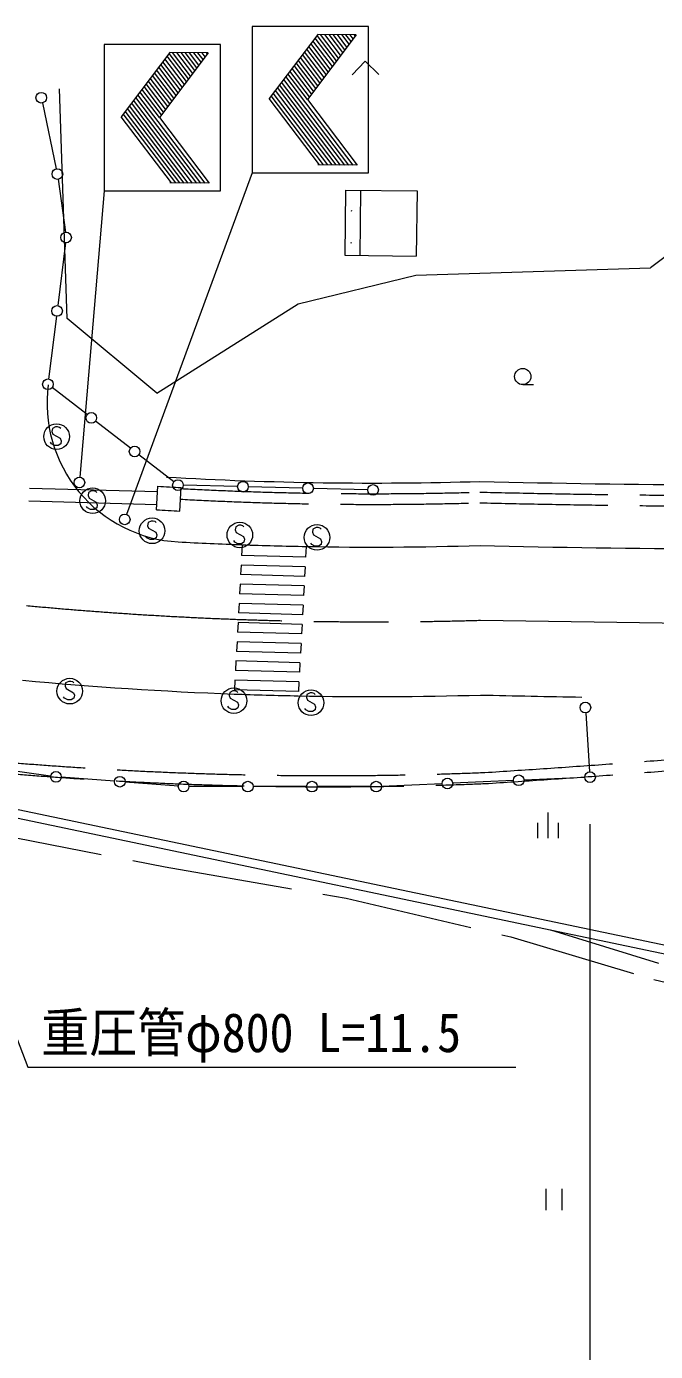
# Model space of a CAD drawing. Units: millimetres, scale not verified. Extents: x 40000 to 680000, y 20000 to 380000.
# Drawn here: x 99861 to 129348, y 255148 to 317197 of the extents above; entities that cross this region are included whole.
import ezdxf
from ezdxf.enums import TextEntityAlignment as Align

# ---------------------------------------------------------------- set-up
doc = ezdxf.new("R2010")
doc.units = ezdxf.units.MM
doc.header["$LTSCALE"] = 1000
doc.linetypes.add('CHAIN', pattern=[18.5, 12, -1.5, 3.5, -1.5])
doc.linetypes.add('DASHED', pattern=[7.5, 6, -1.5])
for name, color, linetype, lineweight in [('M-BGD', 7, 'Continuous', 13), ('M-BMK', 2, 'CHAIN', 13), ('M-STR-HTXT', 7, 'Continuous', 13), ('M-STR-STRC', 7, 'Continuous', 13)]:
    doc.layers.add(name, color=color, linetype=linetype, lineweight=lineweight)
doc.styles.add('ＭＳ 明朝', font='')
doc.styles.get('ＭＳ 明朝').set_extended_font_data('MS Mincho')

msp = doc.modelspace()

# ---------------------------------------------------------------- linework, layer by layer
at = {"layer": 'M-BGD'}
for p, q in [((115129, 314929), (115741, 315566)), ((116379, 314954), (115741, 315566)), ((101768, 303527), (101403, 314274)), ((100605, 313617), (101257, 310533)), ((101343, 310041), (101684, 307561)), ((114819, 309537), (114782, 306489)), ((114819, 309537), (118169, 309495)), ((115519, 309528), (115481, 306480)), ((118169, 309495), (118131, 306448)), ((115133, 308545), (115088, 308567)), ((131614, 307769), (129110, 305903)), ((101688, 307065), (101324, 304125)), ((115114, 307045), (115069, 307067)), ((114782, 306489), (118131, 306448)), ((112604, 304204), (118120, 305548)), ((118120, 305548), (129110, 305903)), ((105966, 300029), (112604, 304204)), ((101262, 303628), (100899, 300688)), ((105966, 300029), (101768, 303527)), ((123125, 300425), (123625, 300425)), ((102702, 299020), (101066, 300287)), ((104734, 297447), (103098, 298714)), ((101080, 298375), (101056, 298231)), ((101056, 298231), (101104, 298111)), ((101224, 298447), (101080, 298375)), ((101104, 298111), (101440, 297919)), ((101320, 298447), (101224, 298447)), ((101416, 298423), (101320, 298447)), ((101464, 298375), (101416, 298423)), ((101440, 297919), (101488, 297799)), ((101032, 297655), (100984, 297727)), ((101176, 297583), (101032, 297655)), ((101344, 297583), (101176, 297583)), ((101464, 297655), (101344, 297583)), ((101488, 297799), (101464, 297655)), ((106766, 295874), (105130, 297141)), ((102771, 295373), (102747, 295229)), ((102915, 295445), (102771, 295373)), ((103011, 295445), (102915, 295445)), ((103107, 295421), (103011, 295445)), ((103155, 295373), (103107, 295421)), ((105953, 294566), (106015, 295665)), ((107051, 294507), (107114, 295606)), ((109761, 295652), (107214, 295715)), ((112808, 295577), (110261, 295640)), ((115855, 295502), (113308, 295564)), ((102747, 295229), (102795, 295109)), ((102795, 295109), (103131, 294917)), ((103131, 294917), (103179, 294797)), ((103179, 294797), (103155, 294653)), ((102723, 294653), (102675, 294725)), ((102867, 294581), (102723, 294653)), ((103035, 294581), (102867, 294581)), ((103155, 294653), (103035, 294581)), ((105558, 293965), (105534, 293821)), ((105534, 293821), (105582, 293701)), ((105702, 294037), (105558, 293965)), ((105582, 293701), (105918, 293509)), ((105798, 294037), (105702, 294037)), ((105894, 294013), (105798, 294037)), ((105942, 293965), (105894, 294013)), ((105918, 293509), (105966, 293389)), ((109671, 293770), (109647, 293626)), ((109647, 293626), (109695, 293506)), ((109815, 293842), (109671, 293770)), ((109695, 293506), (110031, 293314)), ((109911, 293842), (109815, 293842)), ((110007, 293818), (109911, 293842)), ((110055, 293770), (110007, 293818)), ((113290, 293656), (113266, 293512)), ((113266, 293512), (113314, 293392)), ((113434, 293728), (113290, 293656)), ((113530, 293728), (113434, 293728)), ((113626, 293704), (113530, 293728)), ((113674, 293656), (113626, 293704)), ((105510, 293245), (105462, 293317)), ((105654, 293173), (105510, 293245)), ((105822, 293173), (105654, 293173)), ((105942, 293245), (105822, 293173)), ((105966, 293389), (105942, 293245)), ((109623, 293050), (109575, 293122)), ((109767, 292978), (109623, 293050)), ((109935, 292978), (109767, 292978)), ((110055, 293050), (109935, 292978)), ((110031, 293314), (110079, 293194)), ((110079, 293194), (110055, 293050)), ((113242, 292936), (113194, 293008)), ((113386, 292864), (113242, 292936)), ((113314, 293392), (113650, 293200)), ((113674, 292936), (113554, 292864)), ((113650, 293200), (113698, 293080)), ((113698, 293080), (113674, 292936)), ((113554, 292864), (113386, 292864)), ((101698, 286456), (101674, 286312)), ((101674, 286312), (101722, 286192)), ((101842, 286528), (101698, 286456)), ((101722, 286192), (102058, 286000)), ((101938, 286528), (101842, 286528)), ((102034, 286504), (101938, 286528)), ((102082, 286456), (102034, 286504)), ((109536, 286081), (109392, 286009)), ((109632, 286081), (109536, 286081)), ((109728, 286057), (109632, 286081)), ((109776, 286009), (109728, 286057)), ((101650, 285736), (101602, 285808)), ((101794, 285664), (101650, 285736)), ((101962, 285664), (101794, 285664)), ((102082, 285736), (101962, 285664)), ((102058, 286000), (102106, 285880)), ((102106, 285880), (102082, 285736)), ((109392, 286009), (109368, 285865)), ((109368, 285865), (109416, 285745)), ((109416, 285745), (109752, 285553)), ((109752, 285553), (109800, 285433)), ((109800, 285433), (109776, 285289)), ((113008, 285913), (112984, 285769)), ((112984, 285769), (113032, 285649)), ((113152, 285985), (113008, 285913)), ((113032, 285649), (113368, 285457)), ((113248, 285985), (113152, 285985)), ((113344, 285961), (113248, 285985)), ((113392, 285913), (113344, 285961)), ((113368, 285457), (113416, 285337)), ((109344, 285289), (109296, 285361)), ((109488, 285217), (109344, 285289)), ((109656, 285217), (109488, 285217)), ((109776, 285289), (109656, 285217)), ((112960, 285193), (112912, 285265)), ((113104, 285121), (112960, 285193)), ((113272, 285121), (113104, 285121)), ((113392, 285193), (113272, 285121)), ((113416, 285337), (113392, 285193)), ((126076, 285052), (126260, 282293)), ((100994, 282091), (98532, 282430)), ((130195, 274081), (93052, 281859)), ((103986, 281849), (101491, 282038)), ((106980, 281622), (104485, 281811)), ((119343, 281736), (116500, 281610)), ((122685, 281885), (119842, 281759)), ((126027, 282033), (123184, 281907)), ((130521, 273604), (92970, 281467)), ((109986, 281602), (107479, 281603)), ((112993, 281601), (110486, 281602)), ((116001, 281600), (113493, 281601)), ((123818, 279902), (123818, 279182)), ((124298, 280382), (124298, 279182)), ((124778, 279902), (124778, 279182)), ((129507, 273310), (124439, 274878)), ((124207, 262763), (124207, 261763)), ((124967, 261763), (124967, 262763))]:
    msp.add_line(p, q, dxfattribs=at)
at = {"layer": 'M-BGD', "linetype": 'DASHED'}
for p, q in [((106001, 295404), (96116, 295665)), ((105966, 294804), (96083, 295066)), ((97479, 279565), (106368, 277837)), ((106368, 277837), (114846, 276379)), ((114846, 276379), (122570, 274561)), ((122570, 274561), (129265, 272573)), ((129265, 272573), (142285, 269412))]:
    msp.add_line(p, q, dxfattribs=at)
at = {"layer": 'M-BGD'}
for centre, radius in [((100554, 313861), 250), ((101309, 310289), 250), ((101718, 307314), 250), ((101293, 303877), 250), ((123125, 300805), 380), ((100868, 300440), 250), ((100868, 300440), 250), ((102900, 298867), 250), ((101272, 297991), 600), ((104932, 297294), 250), ((102963, 294989), 600), ((106964, 295721), 250), ((106964, 295721), 250), ((110011, 295646), 250), ((113058, 295571), 250), ((116105, 295495), 250), ((105750, 293581), 600), ((109863, 293386), 600), ((113482, 293272), 600), ((101890, 286072), 600), ((109584, 285625), 600), ((113200, 285529), 600), ((126060, 285302), 250), ((101242, 282056), 250), ((104235, 281830), 250), ((107229, 281603), 250), ((107229, 281603), 250), ((110236, 281602), 250), ((113243, 281601), 250), ((116251, 281599), 250), ((119593, 281748), 250), ((122935, 281896), 250), ((126277, 282044), 250)]:
    msp.add_circle(centre, radius, dxfattribs=at)
for centre, radius, start, end in [((107326, 299553), 6500, 172.35931, 266.92181), ((116102, 462742), 166924, 266.67487, 271.71991), ((115516, 462769), 167374, 266.74597, 267.1225), ((135276, 886938), 591215, 268.6272, 269.67688), ((115516, 462769), 168474, 266.74597, 267.12012), ((116102, 462742), 169924, 266.92181, 267.93329), ((116102, 462742), 169924, 267.93329, 268.94531), ((116102, 462742), 169924, 268.94531, 271.69251), ((135276, 886938), 594215, 268.63501, 269.68658), ((116102, 462742), 176924, 264.67017, 267.89337), ((116102, 462742), 176924, 267.89337, 268.86517), ((116102, 462742), 176924, 268.86517, 271.63464), ((135308, 888833), 603109, 268.65472, 269.10571)]:
    msp.add_arc(centre, radius, start, end, dxfattribs=at)
at = {"layer": 'M-BGD', "linetype": 'DASHED'}
for centre, radius, start, end in [((116102, 462742), 167424, 266.92181, 271.71533), ((135276, 886938), 591715, 268.62848, 269.67688), ((116102, 462742), 167924, 266.92126, 271.71069), ((135276, 886938), 592215, 268.62982, 269.67889), ((114016, 462433), 180318, 264.46948, 272.32861), ((81228, 914470), 633478, 273.63061, 274.62976), ((114016, 462433), 180838, 264.46857, 272.32544), ((81228, 914470), 633998, 273.62866, 274.62976)]:
    msp.add_arc(centre, radius, start, end, dxfattribs=at)
at = {"layer": 'M-BMK'}
msp.add_line((121140, 289391), (132034, 289232), dxfattribs=at)
msp.add_arc((116103, 462742), 173424, 264.62622, 271.66461, dxfattribs=at)
at = {"layer": 'M-STR-HTXT'}
for p, q in [((93803, 284351), (99930, 268468)), ((126277, 233388), (126277, 279839)), ((99930, 268468), (122805, 268468))]:
    msp.add_line(p, q, dxfattribs=at)
at = {"layer": 'M-STR-STRC'}
for p, q in [((110434, 317197), (110434, 310348)), ((115887, 317197), (110434, 317197)), ((115887, 310348), (115887, 317197)), ((113520, 316827), (111233, 313819)), ((115313, 316807), (113028, 313779)), ((114199, 315331), (113290, 316524)), ((114297, 315460), (113388, 316653)), ((114394, 315590), (113486, 316782)), ((115313, 316807), (113520, 316827)), ((114492, 315719), (113649, 316826)), ((114589, 315848), (113847, 316823)), ((114687, 315978), (114044, 316821)), ((114785, 316107), (114242, 316819)), ((114882, 316236), (114440, 316817)), ((114980, 316366), (114638, 316815)), ((115077, 316495), (114836, 316812)), ((115175, 316624), (115033, 316810)), ((115273, 316753), (115231, 316808)), ((103497, 316351), (103497, 309502)), ((108950, 316351), (103497, 316351)), ((106583, 315981), (104296, 312973)), ((108376, 315961), (106091, 312933)), ((107457, 314744), (106549, 315936)), ((108376, 315961), (106583, 315981)), ((107555, 314873), (106712, 315980)), ((107652, 315002), (106910, 315977)), ((107750, 315132), (107107, 315975)), ((107847, 315261), (107305, 315973)), ((107945, 315390), (107503, 315971)), ((108043, 315520), (107701, 315969)), ((108140, 315649), (107898, 315966)), ((108238, 315778), (108096, 315964)), ((108335, 315907), (108294, 315962)), ((108950, 309502), (108950, 316351)), ((113711, 314684), (112800, 315880)), ((113809, 314814), (112898, 316009)), ((113906, 314943), (112996, 316138)), ((114004, 315072), (113094, 316267)), ((114102, 315202), (113192, 316396)), ((106969, 314097), (106059, 315292)), ((107067, 314226), (106157, 315421)), ((107164, 314356), (106255, 315550)), ((107262, 314485), (106353, 315678)), ((107360, 314614), (106451, 315807)), ((113223, 314038), (112310, 315236)), ((113321, 314167), (112408, 315365)), ((113418, 314296), (112506, 315494)), ((113516, 314426), (112604, 315622)), ((113614, 314555), (112702, 315751)), ((106481, 313450), (105569, 314648)), ((106579, 313580), (105667, 314776)), ((106676, 313709), (105765, 314905)), ((106774, 313838), (105863, 315034)), ((106872, 313968), (105961, 315163)), ((114778, 310709), (111821, 314592)), ((114975, 310708), (111919, 314721)), ((115173, 310707), (112017, 314849)), ((113028, 313779), (112115, 314978)), ((113126, 313909), (112213, 315107)), ((108235, 309861), (105079, 314003)), ((106091, 312933), (105177, 314132)), ((106188, 313063), (105275, 314261)), ((106286, 313192), (105373, 314390)), ((106384, 313321), (105471, 314519)), ((113990, 310715), (111429, 314076)), ((114187, 310713), (111527, 314205)), ((114384, 310712), (111625, 314334)), ((114581, 310711), (111723, 314463)), ((107249, 309867), (104590, 313359)), ((107447, 309866), (104688, 313488)), ((107644, 309865), (104786, 313617)), ((107841, 309863), (104884, 313746)), ((108038, 309862), (104981, 313875)), ((113595, 310718), (111233, 313819)), ((113792, 310716), (111331, 313947)), ((113028, 313779), (115370, 310705)), ((106658, 309872), (104296, 312973)), ((106855, 309870), (104394, 313101)), ((107052, 309869), (104492, 313230)), ((106091, 312933), (108432, 309859)), ((110434, 310348), (104553, 294349)), ((110434, 310348), (115887, 310348)), ((115370, 310705), (113516, 310718)), ((108432, 309859), (106579, 309872)), ((103497, 309502), (102364, 296091)), ((103497, 309502), (108950, 309502)), ((109973, 292902), (109947, 292429)), ((112947, 292347), (109947, 292429)), ((112974, 292846), (112947, 292347)), ((109923, 291979), (109899, 291530)), ((112923, 291897), (109923, 291979)), ((112923, 291897), (112899, 291448)), ((109875, 291080), (109851, 290631)), ((112875, 290998), (109875, 291080)), ((112899, 291448), (109899, 291530)), ((112850, 290549), (109851, 290631)), ((112875, 290998), (112850, 290549)), ((109826, 290181), (109802, 289732)), ((112826, 290099), (109826, 290181)), ((112826, 290099), (112802, 289650)), ((109778, 289282), (109754, 288833)), ((112778, 289200), (109778, 289282)), ((112802, 289650), (109802, 289732)), ((112778, 289200), (112754, 288751)), ((112754, 288751), (109754, 288833)), ((109730, 288383), (109705, 287934)), ((112705, 287852), (109705, 287934)), ((112730, 288301), (109730, 288383)), ((112730, 288301), (112705, 287852)), ((109681, 287484), (109657, 287035)), ((112681, 287402), (109681, 287484)), ((112681, 287402), (112657, 286953)), ((112657, 286953), (109657, 287035)), ((109633, 286585), (109609, 286136)), ((112609, 286054), (109609, 286136)), ((112633, 286503), (109633, 286585)), ((112633, 286503), (112609, 286054))]:
    msp.add_line(p, q, dxfattribs=at)
for centre in [(102343, 295842), (104467, 294114)]:
    msp.add_circle(centre, 250, dxfattribs=at)

# ---------------------------------------------------------------- texts
at = {"layer": 'M-STR-HTXT', "style": 'ＭＳ 明朝', "width": 0.9}
msp.add_text('重圧管φ800 L=11.5', height=1833, dxfattribs=at).set_placement((100555, 268617), align=Align.BOTTOM_LEFT)

doc.saveas('drawing.dxf')
